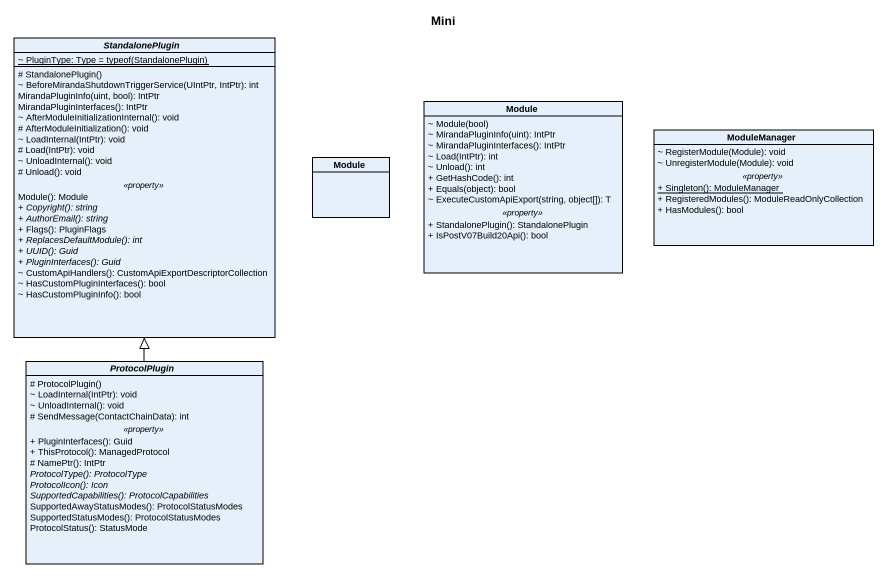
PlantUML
@startuml
title Mini
hide circle
hide empty members
skinparam classAttributeIconSize 0
abstract class StandalonePlugin {
  {static} {field} ~ PluginType: Type = typeof(StandalonePlugin)
  --
  # StandalonePlugin()
  ~ BeforeMirandaShutdownTriggerService(UIntPtr, IntPtr): int
  MirandaPluginInfo(uint, bool): IntPtr
  MirandaPluginInterfaces(): IntPtr
  ~ AfterModuleInitializationInternal(): void
  # AfterModuleInitialization(): void
  ~ LoadInternal(IntPtr): void
  # Load(IntPtr): void
  ~ UnloadInternal(): void
  # Unload(): void
  .. <<property>> ..
  Module(): Module
  {abstract} + Copyright(): string
  {abstract} + AuthorEmail(): string
  + Flags(): PluginFlags
  {abstract} + ReplacesDefaultModule(): int
  {abstract} + UUID(): Guid
  {abstract} + PluginInterfaces(): Guid
  ~ CustomApiHandlers(): CustomApiExportDescriptorCollection
  ~ HasCustomPluginInterfaces(): bool
  ~ HasCustomPluginInfo(): bool
}
class Module {
  ~ Module(bool)
  ~ MirandaPluginInfo(uint): IntPtr
  ~ MirandaPluginInterfaces(): IntPtr
  ~ Load(IntPtr): int
  ~ Unload(): int
  + GetHashCode(): int
  + Equals(object): bool
  ~ ExecuteCustomApiExport(string, object[]): T
  .. <<property>> ..
  + StandalonePlugin(): StandalonePlugin
  + IsPostV07Build20Api(): bool
}
class ModuleManager {
  ~ RegisterModule(Module): void
  ~ UnregisterModule(Module): void
  .. <<property>> ..
  {static} + Singleton(): ModuleManager
  + RegisteredModules(): ModuleReadOnlyCollection
  + HasModules(): bool
}
class "Module" as Module_2
abstract class ProtocolPlugin {
  # ProtocolPlugin()
  ~ LoadInternal(IntPtr): void
  ~ UnloadInternal(): void
  # SendMessage(ContactChainData): int
  .. <<property>> ..
  + PluginInterfaces(): Guid
  + ThisProtocol(): ManagedProtocol
  # NamePtr(): IntPtr
  {abstract} ProtocolType(): ProtocolType
  {abstract} ProtocolIcon(): Icon
  {abstract} SupportedCapabilities(): ProtocolCapabilities
  SupportedAwayStatusModes(): ProtocolStatusModes
  SupportedStatusModes(): ProtocolStatusModes
  ProtocolStatus(): StatusMode
}
ProtocolPlugin -up-|> StandalonePlugin
@enduml
